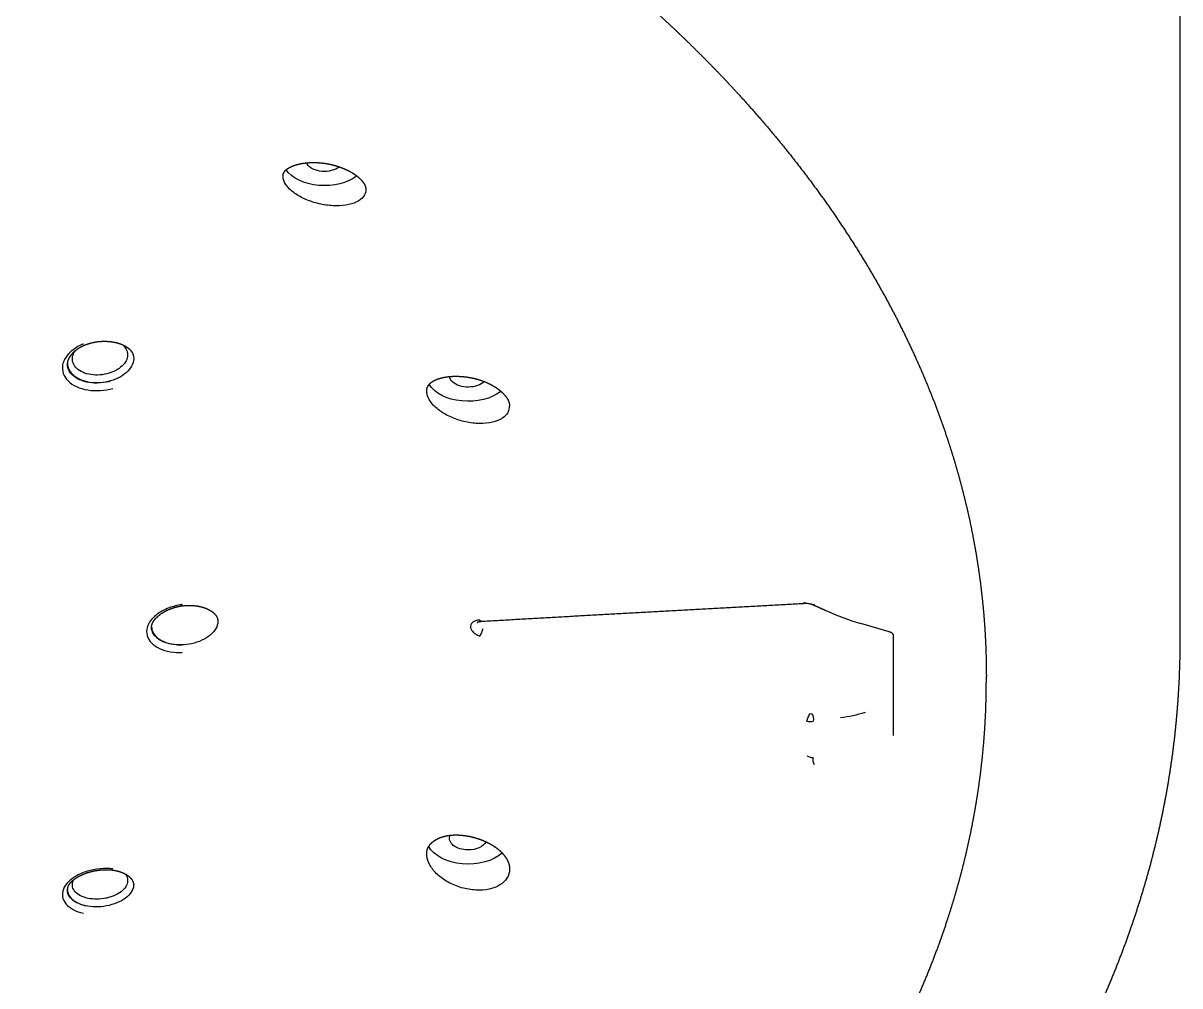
# Model space of a CAD drawing. Header units: millimetres. Extents: x 12827 to 13247, y 6457 to 7051.
# Drawn here: x 12961.78 to 12965.965, y 6714.526 to 6718.008 of the extents above; entities that cross this region are included whole.
import ezdxf

# ---------------------------------------------------------------- set-up
doc = ezdxf.new("R2010")
doc.units = ezdxf.units.MM
doc.header["$LTSCALE"] = 10
doc.layers.add('DWG', color=7, linetype='Continuous')
doc.layers.add('W', color=7, linetype='Continuous')

# ---------------------------------------------------------------- blocks, each defined once
blk = doc.blocks.new('A$C79601A18')
at = {"layer": 'W'}
for p, q in [((49.5181, 80.2957), (49.5181, 78.0695)), ((48.467, 78.1045), (48.3637, 78.1349)), ((48.4812, 78.0956), (48.4812, 77.7301)), ((48.8181, 77.9285), (48.8181, 77.9442))]:
    blk.add_line(p, q, dxfattribs=at)
for centre, radius, start, end in [((47.0469, 78.9214), 0.0465, 333.8565, 0.2976), ((48.6386, 79.0648), 0.9696, 245.5211, 253.5304), ((48.1859, 77.8237), 0.0158, 248.1105, 276.438), ((48.1817, 77.8272), 0.0467, 254.2921, 282.786), ((48.1921, 77.6999), 0.0497, 242.4064, 269.983)]:
    blk.add_arc(centre, radius, start, end, dxfattribs=at)
at = {"layer": 'W', "extrusion": (0, 0, -1)}
for centre, major_axis, ratio, start_param, end_param in [((46.4237, 79.8119), (0.0674, 0), 0.62163, 0.785398, 2.883348), ((46.4237, 79.8119), (-0.15, 0), 0.62163, 3.815431, 5.889149), ((46.4237, 79.8119), (0.0674, 0), 0.62163, 0.64552, 0.785398), ((46.9435, 79.0319), (0.0674, 0), 0.62163, 1.047198, 3.053981), ((46.9435, 79.0319), (0.0674, 0), 0.62163, 0.540271, 1.047198), ((46.9435, 79.0319), (-0.15, 0), 0.62163, 3.802009, 5.931254), ((48.1623, 78.2281), (-0.0011, 0.02), 0.384458, 3.141574, 3.843389), ((48.2006, 78.2207), (0.0083, 0.0182), 0.21676, 2.484761, 3.141559), ((46.9894, 78.1628), (-0.0011, 0.02), 0.38223, 3.141593, 3.857746), ((46.9894, 78.1044), (0.0073, 0.0186), 0.138543, 0.839195, 2.478464), ((48.1758, 77.7939), (0.0073, 0.0186), 0.136118, 3.98041, 5.607875), ((48.1835, 77.7929), (-0.0027, 0.0198), 0.442266, 0.76218, 2.231565), ((48.2006, 77.639), (-0.0027, 0.0198), 0.441959, 3.904994, 5.373374), ((46.9435, 77.3578), (0.0674, 0), 0.62163, 1.570796, 3.412386), ((46.9435, 77.3578), (0.0674, 0), 0.62163, 0.300831, 1.570796), ((46.9435, 77.3578), (-0.15, 0), 0.62163, 3.747395, 5.966626)]:
    blk.add_ellipse(centre, major_axis=major_axis, ratio=ratio, start_param=start_param, end_param=end_param, dxfattribs=at)
at = {"layer": 'W'}
for points, degree, knots in [([(34.3181, 80.2957), (34.3191, 80.3713), (34.3219, 80.4469), (34.3265, 80.5225), (34.3331, 80.598), (34.3415, 80.6733), (34.3517, 80.7486), (34.3639, 80.8238), (34.3778, 80.8987), (34.3936, 80.9735), (34.4113, 81.0481), (34.4307, 81.1225), (34.452, 81.1966), (34.4751, 81.2705), (34.5, 81.344), (34.5267, 81.4173), (34.5552, 81.4902), (34.5855, 81.5628), (34.6175, 81.635), (34.6512, 81.7068), (34.6867, 81.7782), (34.7249, 81.851), (34.7648, 81.9232), (34.8066, 81.995), (34.85, 82.0663), (34.8953, 82.1371), (34.9423, 82.2074), (34.991, 82.2771), (35.0414, 82.3463), (35.0935, 82.4149), (35.1473, 82.4829), (35.2027, 82.5503), (35.2598, 82.6171), (35.3185, 82.6832), (35.3788, 82.7487), (35.4407, 82.8136), (35.5042, 82.8778), (35.5692, 82.9413), (35.6358, 83.0041), (35.7039, 83.0661), (35.7735, 83.1275), (35.8464, 83.1896), (35.9208, 83.2509), (35.9967, 83.3114), (36.0741, 83.3711), (36.153, 83.43), (36.2334, 83.488), (36.3152, 83.5452), (36.3984, 83.6015), (36.483, 83.6569), (36.569, 83.7114), (36.6563, 83.7651), (36.745, 83.8178), (36.8349, 83.8696), (36.9262, 83.9205), (37.0187, 83.9704), (37.1124, 84.0193), (37.2074, 84.0673), (37.3035, 84.1143), (37.4008, 84.1603), (37.4992, 84.2054), (37.5992, 84.2495), (37.7003, 84.2927), (37.8024, 84.3348), (37.9056, 84.3759), (38.0098, 84.4159), (38.115, 84.4549), (38.2212, 84.4927), (38.3283, 84.5295), (38.4363, 84.5652), (38.5452, 84.5998), (38.655, 84.6333), (38.7656, 84.6656), (38.877, 84.6969), (38.9892, 84.727), (39.1021, 84.7559), (39.2157, 84.7838), (39.33, 84.8104), (39.445, 84.8359), (39.5606, 84.8603), (39.6768, 84.8835), (39.7934, 84.9054), (39.9106, 84.9262), (40.0282, 84.9458), (40.1464, 84.9642), (40.265, 84.9815), (40.384, 84.9975), (40.5034, 85.0123), (40.6232, 85.026), (40.7433, 85.0384), (40.8637, 85.0496), (40.9843, 85.0596), (41.1052, 85.0684), (41.2263, 85.0759), (41.3476, 85.0823), (41.469, 85.0874), (41.5906, 85.0913), (41.7122, 85.094), (41.8339, 85.0954), (41.9556, 85.0957), (42.0772, 85.0947), (42.1988, 85.0925), (42.3203, 85.0891), (42.4417, 85.0844), (42.563, 85.0785), (42.6841, 85.0714), (42.805, 85.0631), (42.9256, 85.0536), (43.0461, 85.0429), (43.1662, 85.031), (43.286, 85.0178), (43.4055, 85.0035), (43.5246, 84.9879), (43.6433, 84.9712), (43.7616, 84.9532), (43.8793, 84.9341), (43.9966, 84.9138), (44.1134, 84.8923), (44.2296, 84.8696), (44.3452, 84.8458), (44.4602, 84.8208), (44.5747, 84.7946), (44.6885, 84.7673), (44.8016, 84.7388), (44.9139, 84.7092), (45.0255, 84.6785), (45.1363, 84.6466), (45.2463, 84.6136), (45.3555, 84.5795), (45.4637, 84.5443), (45.5711, 84.508), (45.6776, 84.4706), (45.7831, 84.4321), (45.8876, 84.3926), (45.9911, 84.352), (46.0936, 84.3104), (46.195, 84.2677), (46.2953, 84.224), (46.3946, 84.1792), (46.4926, 84.1335), (46.5896, 84.0867), (46.6854, 84.0389), (46.7801, 83.9902), (46.8735, 83.9404), (46.9656, 83.8897), (47.0564, 83.8381), (47.146, 83.7855), (47.2342, 83.732), (47.3211, 83.6775), (47.4066, 83.6222), (47.4906, 83.566), (47.5733, 83.5089), (47.6545, 83.4509), (47.7343, 83.3921), (47.8126, 83.3324), (47.8893, 83.272), (47.9646, 83.2107), (48.0383, 83.1486), (48.1104, 83.0857), (48.181, 83.022), (48.2499, 82.9576), (48.3168, 82.8929), (48.3821, 82.8274), (48.4457, 82.7612), (48.5077, 82.6943), (48.568, 82.6268), (48.6266, 82.5586), (48.6835, 82.4897), (48.7386, 82.4202), (48.792, 82.3501), (48.8436, 82.2794), (48.8935, 82.2081), (48.9415, 82.1362), (48.9878, 82.0638), (49.0322, 81.9909), (49.0747, 81.9175), (49.1154, 81.8435), (49.1542, 81.7691), (49.1911, 81.6942), (49.2261, 81.6189), (49.2592, 81.5432), (49.2842, 81.4824), (49.308, 81.4214), (49.3305, 81.3602), (49.3518, 81.2987), (49.3718, 81.237), (49.3906, 81.1752), (49.4081, 81.1131), (49.4243, 81.0509), (49.4392, 80.9886), (49.4529, 80.926), (49.4653, 80.8634), (49.4763, 80.8006), (49.4861, 80.7377), (49.4946, 80.6748), (49.5018, 80.6117), (49.5077, 80.5486), (49.5122, 80.4854), (49.5155, 80.4222), (49.5175, 80.3589), (49.5181, 80.2957)], 1, [6.283185, 6.283185, 6.298552, 6.313919, 6.329285, 6.344652, 6.360019, 6.375385, 6.390752, 6.406119, 6.421486, 6.436852, 6.452219, 6.467586, 6.482952, 6.498319, 6.513686, 6.529052, 6.544419, 6.559786, 6.575153, 6.590519, 6.606258, 6.621997, 6.637736, 6.653475, 6.669214, 6.684952, 6.700691, 6.71643, 6.732169, 6.747908, 6.763647, 6.779386, 6.795125, 6.810863, 6.826602, 6.842341, 6.85808, 6.873819, 6.889558, 6.905297, 6.921421, 6.937546, 6.95367, 6.969795, 6.985919, 7.002044, 7.018168, 7.034293, 7.050417, 7.066542, 7.082666, 7.098791, 7.114915, 7.13104, 7.147164, 7.163289, 7.179413, 7.195538, 7.211662, 7.227787, 7.24398, 7.260173, 7.276367, 7.29256, 7.308754, 7.324947, 7.34114, 7.357334, 7.373527, 7.38972, 7.405914, 7.422107, 7.4383, 7.454494, 7.470687, 7.48688, 7.503074, 7.519267, 7.53546, 7.551654, 7.567827, 7.584001, 7.600175, 7.616349, 7.632523, 7.648696, 7.66487, 7.681044, 7.697218, 7.713392, 7.729565, 7.745739, 7.761913, 7.778087, 7.79426, 7.810434, 7.826608, 7.842782, 7.858956, 7.875129, 7.891293, 7.907456, 7.92362, 7.939783, 7.955946, 7.97211, 7.988273, 8.004436, 8.0206, 8.036763, 8.052927, 8.06909, 8.085253, 8.101417, 8.11758, 8.133744, 8.149907, 8.16607, 8.182234, 8.198397, 8.214574, 8.23075, 8.246927, 8.263104, 8.27928, 8.295457, 8.311633, 8.32781, 8.343987, 8.360163, 8.37634, 8.392516, 8.408693, 8.424869, 8.441046, 8.457223, 8.473399, 8.489576, 8.505752, 8.521929, 8.538122, 8.554316, 8.570509, 8.586702, 8.602896, 8.619089, 8.635282, 8.651476, 8.667669, 8.683862, 8.700056, 8.716249, 8.732442, 8.748636, 8.764829, 8.781022, 8.797216, 8.813409, 8.829602, 8.845796, 8.861891, 8.877986, 8.894082, 8.910177, 8.926272, 8.942368, 8.958463, 8.974558, 8.990654, 9.006749, 9.022844, 9.03894, 9.055035, 9.07113, 9.087226, 9.103321, 9.119416, 9.135512, 9.151607, 9.167702, 9.180556, 9.19341, 9.206264, 9.219117, 9.231971, 9.244825, 9.257679, 9.270533, 9.283386, 9.29624, 9.309094, 9.321948, 9.334801, 9.347655, 9.360509, 9.373363, 9.386217, 9.39907, 9.411924, 9.424778, 9.424778]), ([(35.0181, 77.9442), (35.019, 78.0128), (35.0217, 78.0814), (35.0262, 78.15), (35.0324, 78.2186), (35.0404, 78.287), (35.0502, 78.3554), (35.0618, 78.4237), (35.0751, 78.4918), (35.0902, 78.5599), (35.1071, 78.6277), (35.1258, 78.6954), (35.1462, 78.763), (35.1683, 78.8303), (35.1923, 78.8974), (35.2179, 78.9643), (35.2453, 79.0309), (35.2745, 79.0973), (35.3053, 79.1633), (35.3379, 79.2291), (35.3722, 79.2945), (35.408, 79.3592), (35.4454, 79.4236), (35.4845, 79.4876), (35.5253, 79.5512), (35.5677, 79.6144), (35.6118, 79.6772), (35.6575, 79.7396), (35.7047, 79.8015), (35.7536, 79.8629), (35.8041, 79.9239), (35.8562, 79.9843), (35.9098, 80.0443), (35.965, 80.1037), (36.0218, 80.1626), (36.08, 80.2209), (36.1398, 80.2786), (36.201, 80.3358), (36.2638, 80.3923), (36.328, 80.4482), (36.3936, 80.5035), (36.4604, 80.5579), (36.5285, 80.6116), (36.598, 80.6646), (36.6689, 80.7169), (36.7411, 80.7685), (36.8147, 80.8194), (36.8896, 80.8696), (36.9657, 80.9191), (37.0432, 80.9677), (37.1218, 81.0157), (37.2017, 81.0628), (37.2829, 81.1091), (37.3652, 81.1547), (37.4486, 81.1994), (37.5333, 81.2433), (37.619, 81.2863), (37.7059, 81.3285), (37.7938, 81.3698), (37.8828, 81.4103), (37.9728, 81.4498), (38.0638, 81.4885), (38.1558, 81.5262), (38.2487, 81.5631), (38.3426, 81.599), (38.4374, 81.634), (38.5331, 81.668), (38.6296, 81.7011), (38.727, 81.7332), (38.8252, 81.7643), (38.9242, 81.7945), (39.024, 81.8237), (39.1245, 81.8519), (39.2258, 81.8791), (39.3277, 81.9053), (39.4303, 81.9305), (39.5335, 81.9546), (39.6373, 81.9778), (39.7418, 81.9999), (39.8467, 82.0209), (39.9523, 82.041), (40.0583, 82.0599), (40.1648, 82.0779), (40.2718, 82.0947), (40.3792, 82.1105), (40.487, 82.1253), (40.5951, 82.1389), (40.7036, 82.1515), (40.8124, 82.163), (40.9215, 82.1734), (41.0309, 82.1828), (41.1405, 82.1911), (41.2502, 82.1982), (41.3602, 82.2043), (41.4703, 82.2093), (41.5805, 82.2132), (41.6908, 82.216), (41.8011, 82.2177), (41.9115, 82.2183), (42.0219, 82.2178), (42.1322, 82.2163), (42.2425, 82.2136), (42.3528, 82.2098), (42.4629, 82.205), (42.5729, 82.199), (42.6827, 82.192), (42.7923, 82.1838), (42.9017, 82.1746), (43.0108, 82.1643), (43.1197, 82.1529), (43.2282, 82.1405), (43.3364, 82.1269), (43.4443, 82.1123), (43.5517, 82.0967), (43.6588, 82.0799), (43.7654, 82.0621), (43.8715, 82.0433), (43.9771, 82.0233), (44.0822, 82.0024), (44.1867, 81.9804), (44.2907, 81.9574), (44.394, 81.9333), (44.4967, 81.9083), (44.5987, 81.8822), (44.7, 81.8551), (44.8007, 81.827), (44.9005, 81.7979), (44.9997, 81.7679), (45.098, 81.7368), (45.1955, 81.7048), (45.2922, 81.6718), (45.388, 81.6379), (45.4829, 81.603), (45.5769, 81.5672), (45.67, 81.5305), (45.7621, 81.4928), (45.8532, 81.4543), (45.9433, 81.4148), (46.0324, 81.3745), (46.1204, 81.3333), (46.2074, 81.2912), (46.2932, 81.2483), (46.3779, 81.2045), (46.4614, 81.1599), (46.5438, 81.1145), (46.625, 81.0683), (46.705, 81.0213), (46.7838, 80.9735), (46.8613, 80.9249), (46.9376, 80.8756), (47.0125, 80.8256), (47.0862, 80.7748), (47.1586, 80.7233), (47.2296, 80.6711), (47.2992, 80.6182), (47.3675, 80.5646), (47.4343, 80.5104), (47.4998, 80.4555), (47.5638, 80.4), (47.6264, 80.3439), (47.6875, 80.2871), (47.7472, 80.2297), (47.8055, 80.1718), (47.8622, 80.1133), (47.9174, 80.0542), (47.971, 79.9946), (48.0231, 79.9345), (48.0737, 79.8739), (48.1226, 79.8128), (48.17, 79.7513), (48.2158, 79.6893), (48.2599, 79.6269), (48.3025, 79.564), (48.3434, 79.5008), (48.3827, 79.4372), (48.4203, 79.3732), (48.4563, 79.3089), (48.4906, 79.2442), (48.5232, 79.1792), (48.5542, 79.1139), (48.5835, 79.0483), (48.6062, 78.9942), (48.6279, 78.94), (48.6484, 78.8856), (48.6677, 78.831), (48.6859, 78.7762), (48.7029, 78.7214), (48.7187, 78.6664), (48.7334, 78.6113), (48.7469, 78.5561), (48.7593, 78.5008), (48.7704, 78.4454), (48.7804, 78.3899), (48.7893, 78.3343), (48.7969, 78.2787), (48.8034, 78.223), (48.8087, 78.1673), (48.8128, 78.1116), (48.8158, 78.0558), (48.8175, 78), (48.8181, 77.9442)], 1, [6.283185, 6.283185, 6.299334, 6.315483, 6.331633, 6.347782, 6.363931, 6.38008, 6.396229, 6.412378, 6.428527, 6.444676, 6.460825, 6.476974, 6.493123, 6.509272, 6.525421, 6.541571, 6.55772, 6.573869, 6.590018, 6.606167, 6.622217, 6.638267, 6.654317, 6.670367, 6.686417, 6.702467, 6.718517, 6.734567, 6.750617, 6.766667, 6.782716, 6.798766, 6.814816, 6.830866, 6.846916, 6.862966, 6.879016, 6.895066, 6.911116, 6.927166, 6.943135, 6.959103, 6.975071, 6.99104, 7.007008, 7.022977, 7.038945, 7.054914, 7.070882, 7.08685, 7.102819, 7.118787, 7.134756, 7.150724, 7.166693, 7.182661, 7.198629, 7.214598, 7.230566, 7.246535, 7.262493, 7.27845, 7.294408, 7.310366, 7.326324, 7.342282, 7.35824, 7.374198, 7.390156, 7.406113, 7.422071, 7.438029, 7.453987, 7.469945, 7.485903, 7.501861, 7.517818, 7.533776, 7.549734, 7.565692, 7.581655, 7.597617, 7.61358, 7.629543, 7.645505, 7.661468, 7.67743, 7.693393, 7.709356, 7.725318, 7.741281, 7.757244, 7.773206, 7.789169, 7.805131, 7.821094, 7.837057, 7.853019, 7.868982, 7.884945, 7.900909, 7.916874, 7.932839, 7.948803, 7.964768, 7.980733, 7.996698, 8.012662, 8.028627, 8.044592, 8.060557, 8.076521, 8.092486, 8.108451, 8.124415, 8.14038, 8.156345, 8.17231, 8.188274, 8.204239, 8.220201, 8.236162, 8.252124, 8.268086, 8.284048, 8.300009, 8.315971, 8.331933, 8.347894, 8.363856, 8.379818, 8.395779, 8.411741, 8.427703, 8.443664, 8.459626, 8.475588, 8.49155, 8.507511, 8.523473, 8.539431, 8.555388, 8.571346, 8.587303, 8.603261, 8.619219, 8.635176, 8.651134, 8.667091, 8.683049, 8.699007, 8.714964, 8.730922, 8.746879, 8.762837, 8.778795, 8.794752, 8.81071, 8.826667, 8.842625, 8.858602, 8.874578, 8.890554, 8.906531, 8.922507, 8.938484, 8.95446, 8.970437, 8.986413, 9.00239, 9.018366, 9.034343, 9.050319, 9.066295, 9.082272, 9.098248, 9.114225, 9.130201, 9.146178, 9.162154, 9.175285, 9.188417, 9.201548, 9.214679, 9.22781, 9.240941, 9.254073, 9.267204, 9.280335, 9.293466, 9.306597, 9.319728, 9.33286, 9.345991, 9.359122, 9.372253, 9.385384, 9.398516, 9.411647, 9.424778, 9.424778]), ([(46.2738, 79.7536), (46.2742, 79.7582), (46.2753, 79.7626), (46.2772, 79.7669), (46.2802, 79.7711), (46.2844, 79.7754), (46.2881, 79.7785), (46.2925, 79.7815), (46.2975, 79.7845), (46.304, 79.7877), (46.3111, 79.7907), (46.3189, 79.7934), (46.3272, 79.7958), (46.3372, 79.798), (46.3478, 79.7999), (46.3588, 79.8012), (46.3703, 79.8021), (46.3805, 79.8025), (46.391, 79.8024), (46.4016, 79.8019), (46.4124, 79.8011), (46.4232, 79.7998), (46.4332, 79.7982), (46.4433, 79.7963), (46.4532, 79.794), (46.4631, 79.7913), (46.4727, 79.7884), (46.4834, 79.7846), (46.4938, 79.7805), (46.5038, 79.776), (46.5133, 79.7712), (46.5211, 79.7669), (46.5285, 79.7624), (46.5354, 79.7578), (46.5419, 79.753), (46.5477, 79.7482), (46.5527, 79.7436), (46.5572, 79.7389), (46.5611, 79.7343), (46.5644, 79.7297), (46.5672, 79.7253), (46.5698, 79.7202), (46.5717, 79.7153), (46.5729, 79.7107), (46.5735, 79.7063), (46.5736, 79.7039)], 1, [0, 0, 0.068318, 0.136637, 0.204955, 0.273273, 0.341592, 0.390565, 0.439538, 0.488511, 0.545257, 0.602004, 0.658751, 0.715498, 0.779581, 0.843665, 0.907748, 0.971832, 1.026876, 1.08192, 1.136964, 1.192008, 1.247052, 1.297875, 1.348698, 1.399521, 1.450344, 1.501167, 1.55917, 1.617173, 1.675176, 1.733179, 1.782966, 1.832752, 1.882538, 1.932325, 1.982111, 2.029067, 2.076023, 2.122979, 2.169934, 2.21689, 2.272586, 2.328282, 2.383978, 2.439673, 2.472797, 2.472797]), ([(46.5737, 79.7039), (46.5737, 79.6974), (46.572, 79.6911), (46.569, 79.6853), (46.5647, 79.6772), (46.5575, 79.6698), (46.5479, 79.6639), (46.5479, 79.6639), (46.5478, 79.6639), (46.5477, 79.6638), (46.538, 79.6578), (46.5257, 79.6531), (46.5118, 79.65), (46.4981, 79.647), (46.4824, 79.6455), (46.4661, 79.6456), (46.4501, 79.6458), (46.433, 79.6475), (46.4163, 79.6507), (46.3999, 79.6539), (46.3834, 79.6585), (46.368, 79.6643), (46.3529, 79.67), (46.3385, 79.677), (46.3261, 79.6847), (46.3136, 79.6924), (46.3028, 79.701), (46.2944, 79.7098), (46.286, 79.7187), (46.2799, 79.7281), (46.2767, 79.7372), (46.2747, 79.7428), (46.2737, 79.7483), (46.2737, 79.7537)], 3, [0.0022414, 0.0022414, 0.0022414, 0.0022414, 0.0411712, 0.0411712, 0.0411712, 0.0961094, 0.0961094, 0.0961094, 0.0964277, 0.0964277, 0.0964277, 0.1520651, 0.1520651, 0.1520651, 0.2072161, 0.2072161, 0.2072161, 0.2612426, 0.2612426, 0.2612426, 0.3140099, 0.3140099, 0.3140099, 0.3659341, 0.3659341, 0.3659341, 0.4178111, 0.4178111, 0.4178111, 0.4702253, 0.4702253, 0.4702253, 0.502415, 0.502415, 0.502415, 0.502415]), ([(45.5515, 79.1459), (45.5482, 79.1445), (45.5449, 79.1431), (45.5417, 79.1415), (45.5283, 79.1351), (45.5162, 79.1271), (45.5063, 79.1183), (45.4965, 79.1095), (45.4886, 79.0996), (45.4834, 79.0895), (45.4801, 79.0831), (45.4778, 79.0765), (45.4766, 79.07), (45.4747, 79.0597), (45.4754, 79.0493), (45.4787, 79.0396), (45.482, 79.0299), (45.488, 79.0206), (45.4961, 79.0125), (45.5042, 79.0044), (45.5148, 78.9974), (45.5268, 78.9918), (45.5389, 78.9863), (45.5528, 78.9822), (45.5674, 78.9798), (45.5821, 78.9774), (45.5979, 78.9767), (45.6135, 78.9778), (45.6286, 78.9788), (45.6439, 78.9814), (45.6583, 78.9855)], 3, [0, 0, 0, 0, 0.026905, 0.026905, 0.026905, 0.141276, 0.141276, 0.141276, 0.255473, 0.255473, 0.255473, 0.326777, 0.326777, 0.326777, 0.439406, 0.439406, 0.439406, 0.552051, 0.552051, 0.552051, 0.664531, 0.664531, 0.664531, 0.777183, 0.777183, 0.777183, 0.890347, 0.890347, 0.890347, 1, 1, 1, 1]), ([(45.4943, 79.0719), (45.4946, 79.077), (45.4956, 79.0823), (45.4972, 79.0878), (45.4995, 79.0933), (45.5026, 79.099), (45.5068, 79.1053), (45.512, 79.1116), (45.518, 79.1178), (45.5248, 79.1237), (45.532, 79.1289), (45.5398, 79.1338), (45.5482, 79.1384), (45.5572, 79.1424)], 1, [0, 0, 0.0506311, 0.1012622, 0.1518933, 0.2025244, 0.2531556, 0.309619, 0.3660825, 0.422546, 0.4790094, 0.5316778, 0.5843461, 0.6370145, 0.6896828, 0.6896828]), ([(45.6933, 79.1433), (45.6939, 79.1427), (45.6945, 79.1422), (45.6951, 79.1417), (45.7013, 79.136), (45.7059, 79.1296), (45.7086, 79.1227), (45.7114, 79.1158), (45.7123, 79.1084), (45.7113, 79.1011), (45.7103, 79.0937), (45.7073, 79.0863), (45.7027, 79.0793), (45.6998, 79.0748), (45.6961, 79.0705), (45.6918, 79.0664), (45.6851, 79.06), (45.6767, 79.0541), (45.6674, 79.0493), (45.658, 79.0445), (45.6475, 79.0406), (45.6366, 79.038), (45.6258, 79.0353), (45.6143, 79.0338), (45.6032, 79.0336), (45.5921, 79.0334), (45.581, 79.0344), (45.5708, 79.0366), (45.5607, 79.0388), (45.5512, 79.0422), (45.5431, 79.0466), (45.535, 79.0509), (45.5281, 79.0564), (45.523, 79.0624), (45.5178, 79.0685), (45.5143, 79.0754), (45.5128, 79.0825), (45.5112, 79.0896), (45.5115, 79.0971), (45.5137, 79.1045), (45.5146, 79.1077), (45.516, 79.111), (45.5176, 79.1142)], 3, [0.3473774, 0.3473774, 0.3473774, 0.3473774, 0.3525731, 0.3525731, 0.3525731, 0.4059453, 0.4059453, 0.4059453, 0.4594923, 0.4594923, 0.4594923, 0.5130282, 0.5130282, 0.5130282, 0.5470331, 0.5470331, 0.5470331, 0.6012098, 0.6012098, 0.6012098, 0.6552978, 0.6552978, 0.6552978, 0.7091384, 0.7091384, 0.7091384, 0.7626814, 0.7626814, 0.7626814, 0.8160066, 0.8160066, 0.8160066, 0.8692886, 0.8692886, 0.8692886, 0.9227228, 0.9227228, 0.9227228, 0.9764388, 0.9764388, 0.9764388, 1, 1, 1, 1]), ([(45.5572, 79.1424), (45.5654, 79.1456), (45.574, 79.1483), (45.5828, 79.1507), (45.5918, 79.1526), (45.6009, 79.1541), (45.6102, 79.1551), (45.6194, 79.1557), (45.6286, 79.1559), (45.6382, 79.1556), (45.6476, 79.1549), (45.6569, 79.1536), (45.6658, 79.152), (45.6748, 79.1498), (45.6835, 79.1471), (45.6916, 79.144), (45.6991, 79.1405), (45.7057, 79.1368), (45.7117, 79.1328), (45.7169, 79.1286), (45.7214, 79.1242), (45.7248, 79.1201), (45.7276, 79.1159), (45.7297, 79.1117), (45.7313, 79.1074), (45.7325, 79.1019)], 1, [0, 0, 0.045997, 0.091995, 0.137992, 0.183989, 0.2302, 0.276411, 0.322621, 0.368832, 0.417666, 0.466501, 0.515335, 0.56417, 0.615456, 0.666743, 0.71803, 0.769317, 0.818671, 0.868025, 0.917379, 0.966733, 1.012128, 1.057522, 1.102916, 1.14831, 1.205912, 1.205912]), ([(45.7328, 79.102), (45.733, 79.1009), (45.7331, 79.0999), (45.7333, 79.0989), (45.7342, 79.0902), (45.7328, 79.0812), (45.7293, 79.0725), (45.7258, 79.0638), (45.72, 79.0552), (45.7124, 79.0474), (45.7048, 79.0396), (45.6952, 79.0324), (45.6844, 79.0264), (45.6741, 79.0207), (45.6624, 79.016), (45.6503, 79.0125)], 3, [0.5855395, 0.5855395, 0.5855395, 0.5855395, 0.5976998, 0.5976998, 0.5976998, 0.6991094, 0.6991094, 0.6991094, 0.8008108, 0.8008108, 0.8008108, 0.9029542, 0.9029542, 0.9029542, 1, 1, 1, 1]), ([(45.4937, 79.0792), (45.4935, 79.0746), (45.4939, 79.07), (45.4949, 79.0656), (45.4968, 79.0571), (45.501, 79.0489), (45.5071, 79.0416), (45.5133, 79.0343), (45.5216, 79.0277), (45.5313, 79.0224), (45.541, 79.0171), (45.5524, 79.0129), (45.5646, 79.0101), (45.5768, 79.0074), (45.5901, 79.006), (45.6034, 79.0061), (45.6168, 79.0062), (45.6306, 79.0078), (45.6436, 79.0108), (45.6458, 79.0113), (45.648, 79.0119), (45.6503, 79.0125)], 3, [0.3565748, 0.3565748, 0.3565748, 0.3565748, 0.4156508, 0.4156508, 0.4156508, 0.5285941, 0.5285941, 0.5285941, 0.6412046, 0.6412046, 0.6412046, 0.7538572, 0.7538572, 0.7538572, 0.8669049, 0.8669049, 0.8669049, 0.9805278, 0.9805278, 0.9805278, 1, 1, 1, 1]), ([(45.6503, 79.0125), (45.6379, 79.0088), (45.6248, 79.0063), (45.6118, 79.0053), (45.5985, 79.0042), (45.5849, 79.0047), (45.5723, 79.0066), (45.5598, 79.0085), (45.5479, 79.0119), (45.5376, 79.0166), (45.5273, 79.0212), (45.5182, 79.0272), (45.5113, 79.0341), (45.5043, 79.041), (45.4992, 79.0489), (45.4964, 79.0573), (45.4948, 79.062), (45.4939, 79.0669), (45.4937, 79.0719)], 3, [0, 0, 0, 0, 0.1097578, 0.1097578, 0.1097578, 0.2229759, 0.2229759, 0.2229759, 0.3356068, 0.3356068, 0.3356068, 0.4480014, 0.4480014, 0.4480014, 0.5605363, 0.5605363, 0.5605363, 0.6238078, 0.6238078, 0.6238078, 0.6238078]), ([(46.7936, 78.9762), (46.7939, 78.9813), (46.795, 78.9862), (46.7968, 78.9909), (46.7994, 78.9954), (46.8028, 78.9999), (46.8063, 79.0036), (46.8104, 79.0072), (46.8153, 79.0106), (46.8205, 79.0136), (46.8265, 79.0165), (46.833, 79.0191), (46.8399, 79.0214), (46.8474, 79.0235), (46.8562, 79.0254), (46.8654, 79.027), (46.875, 79.0281), (46.885, 79.0289), (46.8948, 79.0292), (46.9049, 79.0292), (46.9151, 79.0288), (46.9255, 79.028), (46.936, 79.0269), (46.9469, 79.0252), (46.9578, 79.0232), (46.9687, 79.0207), (46.9795, 79.0178), (46.99, 79.0145), (46.9993, 79.0111), (47.0084, 79.0075), (47.0171, 79.0035), (47.0256, 78.9992), (47.0337, 78.9948), (47.0425, 78.9893), (47.0507, 78.9836), (47.0584, 78.9777), (47.0654, 78.9717), (47.0707, 78.9664), (47.0756, 78.9611), (47.0799, 78.9558), (47.0836, 78.9506), (47.0867, 78.9455), (47.0895, 78.9397), (47.0915, 78.9342), (47.0927, 78.9289), (47.0933, 78.9239), (47.0934, 78.9216)], 1, [0, 0, 0.062641, 0.125282, 0.187923, 0.250564, 0.313205, 0.365472, 0.41774, 0.470007, 0.519524, 0.569041, 0.618557, 0.668074, 0.717591, 0.773244, 0.828897, 0.88455, 0.940204, 0.993756, 1.047309, 1.100862, 1.154414, 1.207967, 1.263456, 1.318945, 1.374434, 1.429924, 1.485413, 1.535224, 1.585035, 1.634846, 1.684658, 1.734469, 1.791994, 1.849518, 1.907043, 1.964568, 2.013527, 2.062485, 2.111444, 2.160403, 2.209361, 2.265879, 2.322396, 2.378913, 2.435431, 2.461534, 2.461534]), ([(47.0887, 78.9009), (47.0854, 78.8942), (47.0805, 78.8881), (47.0741, 78.8827), (47.0657, 78.8756), (47.0545, 78.8698), (47.0416, 78.8657), (47.0416, 78.8657), (47.0415, 78.8657), (47.0414, 78.8656), (47.0284, 78.8615), (47.0132, 78.8591), (46.9972, 78.8584), (46.9813, 78.8578), (46.9642, 78.859), (46.9471, 78.8619), (46.9305, 78.8647), (46.9135, 78.8692), (46.8975, 78.8751), (46.8819, 78.8809), (46.8669, 78.8881), (46.8536, 78.8962), (46.8406, 78.9042), (46.8289, 78.9133), (46.8197, 78.9228), (46.8104, 78.9323), (46.8033, 78.9423), (46.7989, 78.9522), (46.7953, 78.9603), (46.7935, 78.9685), (46.7935, 78.9762)], 3, [0, 0, 0, 0, 0.0411712, 0.0411712, 0.0411712, 0.0961094, 0.0961094, 0.0961094, 0.0964277, 0.0964277, 0.0964277, 0.1520651, 0.1520651, 0.1520651, 0.2072161, 0.2072161, 0.2072161, 0.2612426, 0.2612426, 0.2612426, 0.3140099, 0.3140099, 0.3140099, 0.3659341, 0.3659341, 0.3659341, 0.4178111, 0.4178111, 0.4178111, 0.4603754, 0.4603754, 0.4603754, 0.4603754]), ([(48.1634, 78.2081), (48.1677, 78.2082), (48.1723, 78.2079), (48.1772, 78.2072), (48.1821, 78.2061), (48.1873, 78.2044), (48.1924, 78.2024)], 1, [0, 0, 0.0241112, 0.0482224, 0.073439, 0.0986557, 0.1261548, 0.1536538, 0.1536538]), ([(45.9087, 78.2032), (45.9083, 78.2031), (45.9078, 78.2031), (45.9074, 78.203), (45.8917, 78.2008), (45.8761, 78.1969), (45.8617, 78.1916), (45.8526, 78.1883), (45.844, 78.1843), (45.836, 78.1799), (45.8235, 78.173), (45.8124, 78.1648), (45.8037, 78.156), (45.795, 78.1472), (45.7885, 78.1375), (45.7846, 78.1277), (45.7807, 78.118), (45.7794, 78.1079), (45.7807, 78.0983), (45.782, 78.0888), (45.786, 78.0795), (45.7924, 78.0712), (45.7988, 78.0628), (45.8077, 78.0553), (45.8184, 78.0492), (45.8291, 78.043), (45.8419, 78.038), (45.8557, 78.0347), (45.8697, 78.0314), (45.885, 78.0296), (45.9005, 78.0295), (45.9032, 78.0295), (45.9059, 78.0296), (45.9087, 78.0296)], 3, [0, 0, 0, 0, 0.002995, 0.002995, 0.002995, 0.117355, 0.117355, 0.117355, 0.18923, 0.18923, 0.18923, 0.302449, 0.302449, 0.302449, 0.415702, 0.415702, 0.415702, 0.528532, 0.528532, 0.528532, 0.641036, 0.641036, 0.641036, 0.753626, 0.753626, 0.753626, 0.866671, 0.866671, 0.866671, 0.98034, 0.98034, 0.98034, 1, 1, 1, 1]), ([(45.7981, 78.1213), (45.7985, 78.1258), (45.7995, 78.1305), (45.8013, 78.1355), (45.8038, 78.1406), (45.8071, 78.1458), (45.8112, 78.1512), (45.8161, 78.1565), (45.8218, 78.1618), (45.828, 78.1669), (45.8346, 78.1716), (45.8418, 78.1761), (45.8494, 78.1803), (45.8575, 78.1842), (45.8664, 78.1879), (45.8757, 78.1913), (45.8854, 78.1941), (45.8953, 78.1965), (45.9022, 78.1978), (45.9092, 78.1989)], 1, [0, 0, 0.0506025, 0.101205, 0.1518076, 0.2024101, 0.2530126, 0.3039126, 0.3548127, 0.4057127, 0.4566127, 0.505422, 0.5542313, 0.6030406, 0.6518499, 0.7030704, 0.7542909, 0.8055113, 0.8567318, 0.8921698, 0.9276078, 0.9276078]), ([(45.9092, 78.1989), (45.9185, 78.1999), (45.9278, 78.2005), (45.937, 78.2006), (45.9461, 78.2003), (45.955, 78.1996), (45.9636, 78.1984), (45.972, 78.1968), (45.9801, 78.1948), (45.9881, 78.1924), (45.9956, 78.1896), (46.0027, 78.1864), (46.0091, 78.183), (46.0152, 78.1792), (46.0206, 78.1751), (46.0252, 78.1709), (46.0292, 78.1666), (46.0324, 78.1622), (46.0349, 78.1577), (46.0366, 78.1532), (46.0376, 78.1488)], 1, [0, 0, 0.0464745, 0.0929489, 0.1394234, 0.1858979, 0.2324658, 0.2790337, 0.3256016, 0.3721695, 0.4208246, 0.4694797, 0.5181349, 0.56679, 0.6171477, 0.6675055, 0.7178632, 0.7682209, 0.8206156, 0.8730103, 0.925405, 0.9777997, 0.9777997]), ([(46.0376, 78.1488), (46.0379, 78.1465), (46.038, 78.1442), (46.038, 78.1418), (46.0378, 78.1335), (46.0354, 78.1248), (46.0308, 78.1166), (46.0262, 78.1084), (46.0193, 78.1004), (46.0108, 78.0932), (46.0023, 78.086), (45.9918, 78.0795), (45.9803, 78.0742), (45.9687, 78.0689), (45.9558, 78.0646), (45.9427, 78.0618), (45.9314, 78.0594), (45.9197, 78.058), (45.9082, 78.0577)], 3, [0.4751871, 0.4751871, 0.4751871, 0.4751871, 0.5036926, 0.5036926, 0.5036926, 0.6053514, 0.6053514, 0.6053514, 0.707448, 0.707448, 0.707448, 0.8099631, 0.8099631, 0.8099631, 0.9126912, 0.9126912, 0.9126912, 1, 1, 1, 1]), ([(46.9852, 78.1475), (46.98, 78.1472), (46.9749, 78.1463), (46.9705, 78.1448), (46.9662, 78.1433), (46.9623, 78.1412), (46.9594, 78.1386), (46.9565, 78.1361), (46.9544, 78.1332), (46.9532, 78.1299), (46.9521, 78.1268), (46.9519, 78.1233), (46.9526, 78.1197), (46.9533, 78.1162), (46.9549, 78.1126), (46.9573, 78.1092), (46.9598, 78.1057), (46.963, 78.1024), (46.9669, 78.0993), (46.9708, 78.0962), (46.9755, 78.0934), (46.9804, 78.0911), (46.982, 78.0904), (46.9836, 78.0897), (46.9852, 78.0891)], 3, [0, 0, 0, 0, 0.13985, 0.13985, 0.13985, 0.279812, 0.279812, 0.279812, 0.417513, 0.417513, 0.417513, 0.55242, 0.55242, 0.55242, 0.686028, 0.686028, 0.686028, 0.820334, 0.820334, 0.820334, 0.956988, 0.956988, 0.956988, 1, 1, 1, 1]), ([(46.9764, 78.1388), (46.9764, 78.1388), (46.9765, 78.1389), (46.9768, 78.1392), (46.978, 78.14), (46.98, 78.1409), (46.9822, 78.1416), (46.9848, 78.1422), (46.9876, 78.1426), (46.9905, 78.1429)], 1, [0.0753707, 0.0753707, 0.0755842, 0.0911214, 0.1066586, 0.129777, 0.1528953, 0.1720166, 0.1911378, 0.2087182, 0.2262986, 0.2262986]), ([(45.9082, 78.0577), (45.9059, 78.0576), (45.9036, 78.0575), (45.9012, 78.0575), (45.8879, 78.0574), (45.8748, 78.0587), (45.8629, 78.0614), (45.851, 78.0641), (45.84, 78.0681), (45.8308, 78.0733), (45.8217, 78.0784), (45.8141, 78.0848), (45.8086, 78.0918), (45.8032, 78.0989), (45.7997, 78.1068), (45.7986, 78.115), (45.7983, 78.1171), (45.7981, 78.1192), (45.7981, 78.1213)], 3, [0, 0, 0, 0, 0.0196809, 0.0196809, 0.0196809, 0.1334514, 0.1334514, 0.1334514, 0.2465348, 0.2465348, 0.2465348, 0.3590872, 0.3590872, 0.3590872, 0.471497, 0.471497, 0.471497, 0.5001992, 0.5001992, 0.5001992, 0.5001992]), ([(45.7982, 78.1227), (45.7984, 78.1158), (45.8002, 78.1091), (45.8035, 78.1027), (45.8074, 78.0951), (45.8136, 78.0879), (45.8215, 78.0818), (45.8294, 78.0756), (45.8393, 78.0704), (45.8503, 78.0664), (45.8614, 78.0625), (45.8739, 78.0598), (45.8869, 78.0585), (45.8938, 78.0578), (45.901, 78.0575), (45.9082, 78.0577)], 3, [0.5074629, 0.5074629, 0.5074629, 0.5074629, 0.6004051, 0.6004051, 0.6004051, 0.7129311, 0.7129311, 0.7129311, 0.8257369, 0.8257369, 0.8257369, 0.939079, 0.939079, 0.939079, 1, 1, 1, 1]), ([(48.4812, 78.0957), (48.4812, 78.0957), (48.481, 78.0961), (48.4804, 78.0969), (48.4795, 78.098), (48.478, 78.0993), (48.4759, 78.1007), (48.4734, 78.1021), (48.4704, 78.1034), (48.467, 78.1045)], 1, [3.262991, 3.262991, 3.367397, 3.480299, 3.593202, 3.706104, 3.819006, 3.931908, 4.044811, 4.157713, 4.270615, 4.270615]), ([(35.0181, 77.9285), (35.019, 77.8599), (35.0216, 77.7913), (35.026, 77.7227), (35.0321, 77.6542), (35.04, 77.5858), (35.0496, 77.5174), (35.061, 77.4492), (35.0741, 77.3811), (35.0889, 77.3131), (35.1054, 77.2453), (35.1237, 77.1777), (35.1437, 77.1103), (35.1654, 77.0431), (35.1888, 76.9761), (35.2139, 76.9094), (35.2408, 76.843), (35.2692, 76.7768), (35.2994, 76.711), (35.3313, 76.6454), (35.3648, 76.5802), (35.4001, 76.515), (35.4371, 76.4502), (35.4758, 76.3857), (35.5161, 76.3217), (35.558, 76.258), (35.6016, 76.1948), (35.6467, 76.1321), (35.6935, 76.0699), (35.7418, 76.0081), (35.7917, 75.9468), (35.8432, 75.886), (35.8962, 75.8258), (35.9507, 75.7661), (36.0067, 75.707), (36.0642, 75.6485), (36.1232, 75.5905), (36.1837, 75.5332), (36.2456, 75.4764), (36.309, 75.4203), (36.3738, 75.3649), (36.4403, 75.3098), (36.5082, 75.2554), (36.5776, 75.2017), (36.6482, 75.1487), (36.7203, 75.0964), (36.7936, 75.0448), (36.8683, 74.994), (36.9442, 74.944), (37.0215, 74.8947), (37.0999, 74.8462), (37.1796, 74.7985), (37.2605, 74.7516), (37.3426, 74.7055), (37.4259, 74.6603), (37.5103, 74.6159), (37.5959, 74.5723), (37.6825, 74.5296), (37.7702, 74.4878), (37.859, 74.4469), (37.9488, 74.4068), (38.0397, 74.3676), (38.1316, 74.3294), (38.2245, 74.2921), (38.3183, 74.2557), (38.413, 74.2202), (38.5086, 74.1857), (38.6051, 74.1522), (38.7025, 74.1196), (38.8006, 74.088), (38.8996, 74.0574), (38.9993, 74.0278), (39.0998, 73.9991), (39.201, 73.9715), (39.3029, 73.9449), (39.4054, 73.9193), (39.5086, 73.8948), (39.6125, 73.8713), (39.7169, 73.8488), (39.8218, 73.8274), (39.9273, 73.807), (40.0333, 73.7877), (40.1398, 73.7694), (40.2467, 73.7522), (40.3541, 73.7361), (40.4618, 73.721), (40.5699, 73.707), (40.6784, 73.6941), (40.7872, 73.6823), (40.8962, 73.6716), (41.0055, 73.6619), (41.1151, 73.6534), (41.2249, 73.6459), (41.3348, 73.6395), (41.4449, 73.6343), (41.5551, 73.6301), (41.6654, 73.627), (41.7758, 73.6251), (41.8862, 73.6242), (41.9966, 73.6244), (42.107, 73.6258), (42.2174, 73.6282), (42.3276, 73.6317), (42.4378, 73.6364), (42.5478, 73.6421), (42.6576, 73.6489), (42.7673, 73.6568), (42.8768, 73.6658), (42.986, 73.6759), (43.0949, 73.6871), (43.2035, 73.6994), (43.3118, 73.7128), (43.4198, 73.7272), (43.5274, 73.7427), (43.6345, 73.7593), (43.7412, 73.7769), (43.8475, 73.7956), (43.9532, 73.8154), (44.0585, 73.8362), (44.1632, 73.8581), (44.2673, 73.881), (44.3708, 73.9049), (44.4737, 73.9299), (44.576, 73.9559), (44.6776, 73.9829), (44.7784, 74.0109), (44.8786, 74.04), (44.978, 74.07), (45.0766, 74.101), (45.1744, 74.133), (45.2713, 74.166), (45.3675, 74.1999), (45.4627, 74.2348), (45.557, 74.2706), (45.6504, 74.3074), (45.7428, 74.3451), (45.8343, 74.3838), (45.9248, 74.4233), (46.0142, 74.4637), (46.1026, 74.5051), (46.1899, 74.5473), (46.2762, 74.5904), (46.3613, 74.6343), (46.4453, 74.6791), (46.5282, 74.7247), (46.6098, 74.7712), (46.6903, 74.8185), (46.7696, 74.8665), (46.8476, 74.9154), (46.9243, 74.965), (46.9998, 75.0155), (47.0739, 75.0666), (47.1468, 75.1185), (47.2183, 75.1712), (47.2885, 75.2245), (47.3572, 75.2786), (47.4246, 75.3333), (47.4906, 75.3887), (47.5551, 75.4448), (47.6183, 75.5015), (47.6799, 75.5588), (47.74, 75.6167), (47.7986, 75.6753), (47.8557, 75.7343), (47.9113, 75.794), (47.9654, 75.8542), (48.0179, 75.915), (48.0688, 75.9763), (48.1182, 76.0381), (48.166, 76.1004), (48.2121, 76.1632), (48.2567, 76.2265), (48.2997, 76.2902), (48.341, 76.3543), (48.3806, 76.4189), (48.4186, 76.4838), (48.4549, 76.5492), (48.4896, 76.6149), (48.5225, 76.681), (48.5538, 76.7474), (48.5833, 76.8141), (48.6061, 76.8686), (48.6277, 76.9233), (48.6482, 76.9781), (48.6675, 77.0331), (48.6857, 77.0883), (48.7027, 77.1436), (48.7185, 77.1991), (48.7332, 77.2547), (48.7468, 77.3104), (48.7591, 77.3663), (48.7703, 77.4222), (48.7803, 77.4782), (48.7892, 77.5343), (48.7969, 77.5905), (48.8034, 77.6468), (48.8087, 77.7031), (48.8128, 77.7594), (48.8158, 77.8158), (48.8175, 77.8721), (48.8181, 77.9285)], 1, [0, 0, 0.015855, 0.031709, 0.047563, 0.063418, 0.079272, 0.095127, 0.110981, 0.126836, 0.14269, 0.158545, 0.174399, 0.190254, 0.206108, 0.221963, 0.237817, 0.253672, 0.269526, 0.285381, 0.301235, 0.31709, 0.333037, 0.348984, 0.364931, 0.380878, 0.396825, 0.412772, 0.428719, 0.444666, 0.460614, 0.476561, 0.492508, 0.508455, 0.524402, 0.540349, 0.556296, 0.572243, 0.58819, 0.604137, 0.620084, 0.636031, 0.652062, 0.668092, 0.684122, 0.700152, 0.716182, 0.732212, 0.748243, 0.764273, 0.780303, 0.796333, 0.812363, 0.828393, 0.844424, 0.860454, 0.876484, 0.892514, 0.908544, 0.924575, 0.940605, 0.956635, 0.972677, 0.988719, 1.004762, 1.020804, 1.036846, 1.052889, 1.068931, 1.084973, 1.101016, 1.117058, 1.1331, 1.149143, 1.165185, 1.181227, 1.19727, 1.213312, 1.229354, 1.245397, 1.261439, 1.277481, 1.293519, 1.309557, 1.325594, 1.341632, 1.35767, 1.373707, 1.389745, 1.405783, 1.421821, 1.437858, 1.453896, 1.469934, 1.485971, 1.502009, 1.518047, 1.534084, 1.550122, 1.56616, 1.582198, 1.598235, 1.614271, 1.630306, 1.646342, 1.662377, 1.678413, 1.694448, 1.710484, 1.72652, 1.742555, 1.758591, 1.774626, 1.790662, 1.806697, 1.822733, 1.838768, 1.854804, 1.870839, 1.886875, 1.90291, 1.918946, 1.934984, 1.951023, 1.967061, 1.9831, 1.999138, 2.015177, 2.031215, 2.047254, 2.063293, 2.079331, 2.09537, 2.111408, 2.127447, 2.143485, 2.159524, 2.175562, 2.191601, 2.207639, 2.223678, 2.239716, 2.255759, 2.271801, 2.287844, 2.303886, 2.319929, 2.335971, 2.352014, 2.368056, 2.384098, 2.400141, 2.416183, 2.432226, 2.448268, 2.464311, 2.480353, 2.496396, 2.512438, 2.528481, 2.544523, 2.560566, 2.576588, 2.592611, 2.608634, 2.624656, 2.640679, 2.656702, 2.672724, 2.688747, 2.704769, 2.720792, 2.736815, 2.752837, 2.76886, 2.784883, 2.800905, 2.816928, 2.832951, 2.848973, 2.864996, 2.881019, 2.894047, 2.907076, 2.920105, 2.933133, 2.946162, 2.959191, 2.97222, 2.985248, 2.998277, 3.011306, 3.024334, 3.037363, 3.050392, 3.06342, 3.076449, 3.089478, 3.102507, 3.115535, 3.128564, 3.141593, 3.141593]), ([(46.7936, 77.3026), (46.7939, 77.3086), (46.7949, 77.3144), (46.7966, 77.32), (46.799, 77.3254), (46.8021, 77.3306), (46.806, 77.3358), (46.8106, 77.3408), (46.816, 77.3456), (46.8221, 77.35), (46.8289, 77.3542), (46.8355, 77.3575), (46.8426, 77.3605), (46.8502, 77.3632), (46.8582, 77.3654), (46.8666, 77.3673), (46.8748, 77.3686), (46.8834, 77.3695), (46.8922, 77.37), (46.9012, 77.3701), (46.9103, 77.3699), (46.9212, 77.369), (46.9323, 77.3677), (46.9433, 77.3659), (46.9543, 77.3636), (46.9647, 77.361), (46.9751, 77.358), (46.9852, 77.3546), (46.9952, 77.3508), (47.005, 77.3467), (47.0148, 77.3421), (47.0243, 77.337), (47.0335, 77.3316), (47.0421, 77.3259), (47.0502, 77.3199), (47.0569, 77.3143), (47.0631, 77.3085), (47.0688, 77.3025), (47.0739, 77.2965), (47.0784, 77.2904), (47.0827, 77.2835), (47.0862, 77.2766), (47.0891, 77.2697), (47.0912, 77.263), (47.0924, 77.2575), (47.0931, 77.2521), (47.0933, 77.2469)], 1, [0, 0, 0.05589, 0.11178, 0.167669, 0.223559, 0.279449, 0.336438, 0.393427, 0.450415, 0.507404, 0.564393, 0.614872, 0.665351, 0.71583, 0.766309, 0.816788, 0.864288, 0.911789, 0.959289, 1.006789, 1.054289, 1.110588, 1.166886, 1.223185, 1.279483, 1.332994, 1.386505, 1.440016, 1.493527, 1.547038, 1.602702, 1.658365, 1.714029, 1.769693, 1.825357, 1.875136, 1.924916, 1.974695, 2.024474, 2.074254, 2.130288, 2.186323, 2.242357, 2.298391, 2.345557, 2.392722, 2.439888, 2.439888]), ([(47.0505, 77.1848), (47.0413, 77.1802), (47.0309, 77.1766), (47.0198, 77.1742), (47.005, 77.1709), (46.9885, 77.1697), (46.9718, 77.1706), (46.9717, 77.1706), (46.9716, 77.1706), (46.9715, 77.1706), (46.9546, 77.1714), (46.9369, 77.1745), (46.9199, 77.1793), (46.9032, 77.1841), (46.8866, 77.1909), (46.8717, 77.1991), (46.857, 77.2071), (46.8435, 77.2168), (46.8323, 77.2272), (46.8213, 77.2374), (46.8121, 77.2486), (46.8056, 77.26), (46.7992, 77.2713), (46.7952, 77.283), (46.7939, 77.2942), (46.7936, 77.297), (46.7934, 77.2999), (46.7935, 77.3026)], 3, [0, 0, 0, 0, 0.0411712, 0.0411712, 0.0411712, 0.0961094, 0.0961094, 0.0961094, 0.0964277, 0.0964277, 0.0964277, 0.1520651, 0.1520651, 0.1520651, 0.2072161, 0.2072161, 0.2072161, 0.2612426, 0.2612426, 0.2612426, 0.3140099, 0.3140099, 0.3140099, 0.3659341, 0.3659341, 0.3659341, 0.3789895, 0.3789895, 0.3789895, 0.3789895]), ([(45.6583, 77.2473), (45.6548, 77.2477), (45.6512, 77.248), (45.6475, 77.2482), (45.6322, 77.2492), (45.616, 77.2485), (45.6003, 77.2463), (45.5846, 77.2441), (45.569, 77.2402), (45.5548, 77.2351), (45.5459, 77.2319), (45.5373, 77.2281), (45.5295, 77.2238), (45.5172, 77.2172), (45.5063, 77.2094), (45.4979, 77.201), (45.4894, 77.1927), (45.4831, 77.1835), (45.4794, 77.1742), (45.4758, 77.165), (45.4747, 77.1555), (45.4762, 77.1465), (45.4777, 77.1374), (45.482, 77.1287), (45.4885, 77.1208), (45.4951, 77.113), (45.5042, 77.1059), (45.5151, 77.1001), (45.5256, 77.0945), (45.5381, 77.09), (45.5515, 77.0869)], 3, [0, 0, 0, 0, 0.026905, 0.026905, 0.026905, 0.141276, 0.141276, 0.141276, 0.255473, 0.255473, 0.255473, 0.326777, 0.326777, 0.326777, 0.439406, 0.439406, 0.439406, 0.552051, 0.552051, 0.552051, 0.664531, 0.664531, 0.664531, 0.777183, 0.777183, 0.777183, 0.890347, 0.890347, 0.890347, 1, 1, 1, 1]), ([(47.0935, 77.2469), (47.0935, 77.2463), (47.0934, 77.2456), (47.0934, 77.2449), (47.093, 77.234), (47.0897, 77.2234), (47.084, 77.214), (47.0781, 77.2046), (47.0694, 77.1961), (47.0587, 77.1894), (47.0561, 77.1878), (47.0533, 77.1862), (47.0505, 77.1848)], 3, [0.8789301, 0.8789301, 0.8789301, 0.8789301, 0.8820986, 0.8820986, 0.8820986, 0.9342358, 0.9342358, 0.9342358, 0.9872414, 0.9872414, 0.9872414, 1, 1, 1, 1]), ([(45.4943, 77.1717), (45.4945, 77.1756), (45.4953, 77.1797), (45.4967, 77.1839), (45.4984, 77.1877), (45.5008, 77.1917), (45.5037, 77.1957), (45.5076, 77.2002), (45.5122, 77.2046), (45.5175, 77.2091), (45.5234, 77.2133), (45.5293, 77.2171), (45.5357, 77.2208), (45.5425, 77.2242), (45.5495, 77.2274), (45.558, 77.2308), (45.5669, 77.2339), (45.5761, 77.2367), (45.5855, 77.239), (45.5958, 77.2411), (45.6063, 77.2427), (45.6169, 77.2439), (45.6274, 77.2445), (45.6364, 77.2445), (45.6454, 77.2442), (45.6541, 77.2435)], 1, [0, 0, 0.048416, 0.096831, 0.145247, 0.187499, 0.22975, 0.272002, 0.318263, 0.364524, 0.410785, 0.457046, 0.499777, 0.542508, 0.585239, 0.62797, 0.677106, 0.726241, 0.775376, 0.824512, 0.877303, 0.930095, 0.982886, 1.035677, 1.081585, 1.127492, 1.1734, 1.1734]), ([(45.7015, 77.23), (45.7062, 77.2247), (45.7094, 77.2188), (45.7108, 77.2126), (45.7123, 77.2062), (45.7119, 77.1995), (45.7096, 77.1929), (45.7074, 77.1862), (45.7033, 77.1796), (45.6975, 77.1735), (45.6918, 77.1674), (45.6843, 77.1617), (45.6758, 77.1568), (45.6672, 77.152), (45.6573, 77.1478), (45.6469, 77.1447), (45.6402, 77.1427), (45.6332, 77.1411), (45.6261, 77.14), (45.615, 77.1382), (45.6034, 77.1374), (45.5924, 77.1379), (45.5813, 77.1383), (45.5706, 77.1399), (45.5609, 77.1426), (45.5513, 77.1452), (45.5425, 77.1489), (45.5353, 77.1534), (45.5281, 77.1578), (45.5223, 77.1632), (45.5183, 77.1691), (45.5143, 77.1749), (45.5121, 77.1813), (45.5118, 77.1879), (45.5115, 77.1944), (45.5131, 77.2012), (45.5164, 77.2077), (45.5166, 77.208), (45.5167, 77.2083), (45.5169, 77.2086)], 3, [0.2481037, 0.2481037, 0.2481037, 0.2481037, 0.299293, 0.299293, 0.299293, 0.3525731, 0.3525731, 0.3525731, 0.4059453, 0.4059453, 0.4059453, 0.4594923, 0.4594923, 0.4594923, 0.5130282, 0.5130282, 0.5130282, 0.5470331, 0.5470331, 0.5470331, 0.6012098, 0.6012098, 0.6012098, 0.6552978, 0.6552978, 0.6552978, 0.7091384, 0.7091384, 0.7091384, 0.7626814, 0.7626814, 0.7626814, 0.8160066, 0.8160066, 0.8160066, 0.8692886, 0.8692886, 0.8692886, 0.8716521, 0.8716521, 0.8716521, 0.8716521]), ([(45.6541, 77.2435), (45.6626, 77.2423), (45.6709, 77.2407), (45.6787, 77.2388), (45.6861, 77.2365), (45.693, 77.2339), (45.6995, 77.231), (45.7054, 77.2279), (45.7107, 77.2245), (45.7156, 77.2209), (45.7199, 77.2171), (45.7235, 77.2133), (45.7265, 77.2094), (45.7288, 77.2056), (45.7306, 77.2019), (45.7319, 77.1982), (45.7326, 77.1945)], 1, [0, 0, 0.0460228, 0.0920455, 0.1380683, 0.184091, 0.2299276, 0.2757641, 0.3216006, 0.3674371, 0.4150747, 0.4627123, 0.5103499, 0.5579875, 0.6051944, 0.6524014, 0.6996083, 0.7468153, 0.7468153]), ([(45.5587, 77.1141), (45.5472, 77.1166), (45.5365, 77.1202), (45.5275, 77.1249), (45.5182, 77.1296), (45.5104, 77.1356), (45.5048, 77.1422), (45.4992, 77.1487), (45.4956, 77.1561), (45.4942, 77.1638), (45.4938, 77.1664), (45.4936, 77.169), (45.4937, 77.1717)], 3, [0, 0, 0, 0, 0.1097578, 0.1097578, 0.1097578, 0.2229759, 0.2229759, 0.2229759, 0.3356068, 0.3356068, 0.3356068, 0.3736339, 0.3736339, 0.3736339, 0.3736339]), ([(45.4937, 77.1735), (45.4937, 77.1728), (45.4937, 77.1721), (45.4937, 77.1714), (45.4941, 77.1635), (45.4968, 77.1557), (45.5015, 77.1485), (45.5063, 77.1414), (45.5133, 77.1348), (45.5219, 77.1293), (45.5305, 77.1237), (45.5411, 77.1191), (45.5526, 77.1157), (45.5546, 77.1152), (45.5567, 77.1146), (45.5587, 77.1141)], 3, [0.6315103, 0.6315103, 0.6315103, 0.6315103, 0.6412046, 0.6412046, 0.6412046, 0.7538572, 0.7538572, 0.7538572, 0.8669049, 0.8669049, 0.8669049, 0.9805278, 0.9805278, 0.9805278, 1, 1, 1, 1]), ([(45.7333, 77.1946), (45.7336, 77.1922), (45.7336, 77.1898), (45.7334, 77.1873), (45.7328, 77.1794), (45.7299, 77.1712), (45.7249, 77.1635), (45.72, 77.1558), (45.7128, 77.1483), (45.704, 77.1417), (45.6952, 77.1351), (45.6846, 77.1291), (45.673, 77.1243), (45.6614, 77.1195), (45.6485, 77.1158), (45.6353, 77.1133), (45.6221, 77.1109), (45.6083, 77.1097), (45.5951, 77.1099), (45.5825, 77.1101), (45.5701, 77.1115), (45.5587, 77.1141)], 3, [0.3637021, 0.3637021, 0.3637021, 0.3637021, 0.3946486, 0.3946486, 0.3946486, 0.4963074, 0.4963074, 0.4963074, 0.5976998, 0.5976998, 0.5976998, 0.6991094, 0.6991094, 0.6991094, 0.8008108, 0.8008108, 0.8008108, 0.9029542, 0.9029542, 0.9029542, 1, 1, 1, 1])]:
    blk.add_open_spline(points, degree=degree, knots=knots, dxfattribs=at)
for points, degree in [([(45.5176, 79.1142), (45.519, 79.1167), (45.5205, 79.1191), (45.5222, 79.1216)], 3), ([(46.9905, 78.1429), (47.2252, 78.1563), (47.4598, 78.1695), (47.6943, 78.1825), (47.9289, 78.1954), (48.1634, 78.2081)], 1), ([(48.1924, 78.2024), (48.2012, 78.1984), (48.2101, 78.1944), (48.219, 78.1903), (48.2279, 78.1863), (48.2368, 78.1823)], 1), ([(49.5181, 78.0695), (49.5174, 78.0009), (49.5151, 77.9323), (49.5112, 77.8637), (49.5058, 77.7952), (49.4989, 77.7267), (49.4904, 77.6583), (49.4805, 77.5901), (49.469, 77.5219), (49.4559, 77.4539), (49.4414, 77.386), (49.4253, 77.3184), (49.4078, 77.2509), (49.3887, 77.1836), (49.3681, 77.1165), (49.3461, 77.0496), (49.3226, 76.983), (49.2976, 76.9167), (49.2711, 76.8506), (49.2432, 76.7849), (49.2138, 76.7194), (49.183, 76.6542), (49.1508, 76.5894), (49.1171, 76.5249), (49.082, 76.4608), (49.0456, 76.3971), (49.0077, 76.3337), (48.9685, 76.2707), (48.9279, 76.2082), (48.8859, 76.146), (48.8426, 76.0843), (48.7979, 76.023), (48.7519, 75.9622), (48.7046, 75.9018), (48.656, 75.8419), (48.6061, 75.7824), (48.5549, 75.7235), (48.5024, 75.665), (48.4487, 75.6071), (48.3937, 75.5497), (48.3375, 75.4928), (48.28, 75.4365), (48.2214, 75.3807), (48.1615, 75.3254), (48.1005, 75.2707), (48.0383, 75.2166), (47.9749, 75.1631), (47.9104, 75.1102), (47.8447, 75.0578), (47.7779, 75.0061), (47.71, 74.955), (47.641, 74.9045), (47.571, 74.8547), (47.4998, 74.8055), (47.4276, 74.7569), (47.3544, 74.709), (47.2801, 74.6618), (47.2048, 74.6152), (47.1285, 74.5694), (47.0513, 74.5242), (46.9731, 74.4797), (46.8939, 74.4359), (46.8137, 74.3928), (46.7327, 74.3504), (46.6507, 74.3088), (46.5679, 74.2679), (46.4842, 74.2277), (46.3996, 74.1883), (46.3142, 74.1496), (46.2279, 74.1117), (46.1408, 74.0746), (46.053, 74.0382), (45.9643, 74.0026), (45.8749, 73.9677), (45.7848, 73.9337), (45.6939, 73.9005), (45.6023, 73.868), (45.51, 73.8364), (45.4171, 73.8056), (45.3235, 73.7756), (45.2292, 73.7464), (45.1343, 73.718), (45.0388, 73.6905), (44.9427, 73.6638), (44.8461, 73.638), (44.7489, 73.613), (44.6511, 73.5888), (44.5529, 73.5655), (44.4542, 73.5431), (44.3549, 73.5215), (44.2552, 73.5008), (44.1551, 73.4809), (44.0546, 73.4619), (43.9536, 73.4438), (43.8523, 73.4266), (43.7506, 73.4103), (43.6486, 73.3948), (43.5462, 73.3803), (43.4435, 73.3666), (43.3406, 73.3538), (43.2373, 73.3419)], 1), ([(48.2909, 77.7948), (48.3203, 77.7987), (48.3505, 77.8052), (48.3804, 77.814)], 3)]:
    blk.add_open_spline(points, degree=degree, dxfattribs=at)

msp = doc.modelspace()

# ---------------------------------------------------------------- block references
at = {"layer": 'DWG'}
msp.add_blockref('A$C79601A18', (12916.44665, 6637.70164), dxfattribs=at)

doc.saveas('drawing.dxf')
